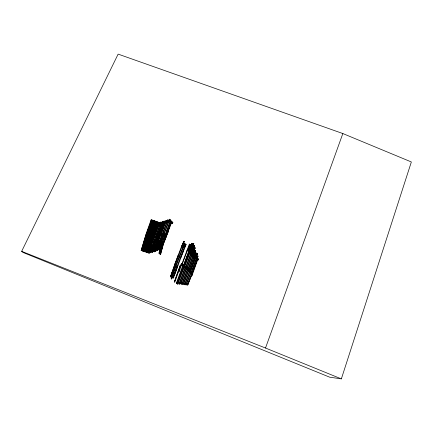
<?xml version="1.0" encoding="UTF-8"?>
<svg xmlns="http://www.w3.org/2000/svg" width="433" height="433" viewBox="0 0 433 433"><rect width="100%" height="100%" fill="white"/><g stroke="black" fill="none" stroke-linecap="round" stroke-linejoin="round"><path stroke-width="0.65" d="M147.464 252.623L149.001 246.014L157.363 222.876L157.796 223.038L149.434 246.171L147.886 252.775L147.464 252.623L148.698 246.664L157.634 221.929L159.176 222.784M147.886 252.775L149.131 246.821L158.067 222.091L159.084 222.654M159.127 223.531L150.76 246.669L149.531 252.363L149.179 253.262L148.757 253.105L150.024 247.156L158.971 222.421L160.87 223.412L160.529 224.278L158.695 223.368L160.529 224.278M148.757 253.105L150.327 246.507L150.76 246.669M149.179 253.262L150.457 247.319L159.404 222.584L160.87 223.412M150.484 252.634L152.086 246.025L152.519 246.182L150.906 252.785L150.484 252.634L151.788 246.675L160.746 221.94L162.57 222.946L162.229 223.818L160.464 222.887L162.229 223.818M150.906 252.785L152.221 246.832L161.179 222.102L162.57 222.946M152.107 252.114L153.477 246.025L162.413 221.409L164.167 222.443L163.831 223.309L162.131 222.362L153.78 245.338L152.107 252.114L152.53 252.271L152.881 251.367L154.213 245.495L162.564 222.524L163.831 223.309M152.53 252.271L153.904 246.188L162.846 221.572L164.167 222.443M153.726 251.697L155.16 245.484L163.793 221.94L165.422 222.903L165.763 222.037L164.513 221.149L156.903 241.69L154.148 251.849L153.726 251.697L155.474 244.753M154.148 251.849L157.055 241.446L164.226 222.102L165.422 222.903M159.003 253.278L161.677 243.081L164.816 235.422L165.249 235.584L162.11 243.238L159.425 253.435L159.003 253.278L161.877 242.724L162.315 242.886L159.425 253.435M158.559 241.159L155.793 251.281L155.371 251.124L157.958 241.278L165.769 220.408L167.382 221.48L167.041 222.346L165.482 221.36L160.8 234.248M155.793 251.281L158.391 241.441L161.184 234.372M160.546 252.921L162.976 243.876L167.787 231.65L168.221 231.812L163.409 244.039L160.481 254.555L160.064 254.398L162.77 244.234L171.414 221.712L172.87 222.475L172.534 223.341L171.749 222.99L172.172 223.147M168.735 221.766L167.246 220.754L168.735 221.766L169.07 220.9L167.966 219.959L160.15 240.845L157.509 250.68L157.087 250.523L159.523 241.013L162.424 233.852M160.481 254.555L163.209 244.396L171.847 221.875M157.087 250.523L159.717 240.683M157.509 250.68L159.956 241.176L162.857 234.009M148.952 243.449L146.587 252.39L146.165 252.233L148.238 243.871L156.308 221.512L157.791 222.248M146.165 252.233L148.519 243.286L156.037 222.459L157.98 223.406L156.037 222.459M146.587 252.39L148.671 244.028L156.741 221.669M158.808 249.906L161.087 240.743L164.096 233.474L164.529 233.636L161.525 240.905L159.23 250.063L158.808 249.906L159.939 245.863L160.367 246.02M160.086 245.294L161.314 240.342L169.308 219.168L170.764 220.294L170.429 221.16L169.011 220.126M170.764 220.294L169.741 219.331L161.753 240.504L159.23 250.063M155.171 222.14L148.492 240.661L145.315 251.952L144.893 251.795L147.799 241.029L155.009 221.03L156.659 221.923M145.45 250.182L148.064 240.504L154.738 221.983L156.73 222.946L157.071 222.075M145.315 251.952L148.227 241.186L155.442 221.193L156.529 221.783M148.037 237.874L144.043 251.519L143.621 251.362L147.355 238.199L153.71 220.554L155.415 221.463M143.621 251.362L147.604 237.712L153.444 221.501L155.49 222.486L155.831 221.62L154.143 220.711L147.788 238.356L144.043 251.519M142.425 250.956L146.987 235.4L152.492 220.105L154.662 221.187L152.925 220.262L147.42 235.563L142.847 251.113L142.425 250.956L147.231 234.957L152.232 221.057L154.321 222.053L152.232 221.057M142.847 251.113L147.664 235.114L152.665 221.214M152.665 221.442L153.082 221.593L150.938 220.576L151.371 220.738L147.204 232.326L142.008 249.581L141.575 250.675L141.158 250.518L146.543 232.581L151.198 219.623L153.423 220.733M141.158 250.518L146.771 232.164M141.575 250.675L146.971 232.743L151.631 219.785M158.126 240.997L155.371 251.124M178.456 254.388L170.44 276.92L174.894 263.897L182.001 245.273M341.356 378.886L411.35 161.958L342.844 133.548L118.139 54.114L21.65 251.356L23.106 252.488L329.675 377.181L341.356 378.886L265.51 348.029L21.65 251.356M178.899 254.55L170.867 277.077L175.338 264.06L174.894 263.897M172.237 275.637L171.159 278.912L172.556 274.803L172.989 274.96L171.587 279.069L176.09 266.116L175.646 265.954L172.237 275.637L172.67 275.794M189.281 244.412L189.383 244.115L190.239 244.434L190.082 244.894M189.708 244.569L189.811 244.272L181.93 264.942L181.487 264.774M172.984 277.991L180.274 257.646M189.963 245.159L188.788 248.569L188.366 248.412L189.535 244.997L189.963 245.159L190.239 244.434M189.925 246.723L190.341 245.527L189.914 245.365L188.063 250.545L188.485 250.696L189.925 246.723L189.502 246.566M177.411 265.375L173.341 277.044L173.768 277.201L173.416 278.132L177.849 265.537M174.32 282.121L180.236 265.44L180.68 265.602M174.688 281.147L180.236 265.44M174.748 282.278L179.554 268.785M179.186 269.791L178.596 271.431L179.035 271.588L179.928 269.072M188.063 250.545L188.864 248.358M188.485 250.696L190.341 245.527M197.773 260.33L198.471 258.988L197.773 260.33L197.351 260.173L198.043 258.831L197.61 258.669L191.77 274.879L187.711 285.028L187.278 284.892L187.624 283.951L188.057 284.086L191.651 275.101M179.489 268.909L181.535 263.291L181.979 263.453M180.648 265.738L181.535 263.291M176.355 283.198L176.724 282.219L177.151 282.376L176.783 283.355L176.355 283.198L183.083 264.574L183.532 264.742M191.483 243.752L191.64 243.319L192.49 243.671M191.608 275.28L192.052 275.442L198.043 258.831M265.51 348.029L342.844 133.548M179.035 271.588L189.383 244.115M181.93 264.942L182.158 264.303L181.714 264.141M176.783 283.355L191.64 243.319M189.118 251.622L192.068 243.476L191.808 244.169L192.241 244.326L189.54 251.773L189.118 251.622L189.259 251.254L189.676 251.411M189.54 251.773L192.501 243.638L192.241 244.326M190.693 273.629L191.137 273.797L197.6 255.968L198.033 256.125L196.836 258.891L196.409 258.755M191.326 274.717L191.608 273.937L192.046 274.105L191.889 274.506L197.259 259.6L198.152 259.881M161.228 234.41L166.202 220.565L167.382 221.48M162.44 233.966L167.533 219.802L168.654 220.743M183.083 265.938L183.532 266.1L192.068 243.476M177.232 284.465L184.101 265.629L184.55 265.792L177.887 283.994M190.314 270.782L196.75 253.153L184.913 284.817L185.264 283.859L184.842 283.702L184.485 284.66L189.816 270.787L190.26 270.95M189.811 272.162L190.255 272.325L197.177 253.31L196.652 253.392M190.417 273.039L190.699 272.27L191.142 272.433M197.324 254.258L196.896 254.101L195.402 257.738L195.824 257.889L197.61 253.473L196.479 256.222M193.827 243.709L193.567 244.407L193.14 244.244L189.8 253.337L190.222 253.494L193.827 243.709L192.972 243.389L192.782 243.903L193.21 244.06L193.399 243.552L184.523 267.221L184.079 267.053M188.447 271.632L188.891 271.794L195.851 252.796L195.418 252.639L183.603 284.302L183.96 283.344L183.532 283.187L183.175 284.145L188.458 270.252L188.896 270.419M189.54 271.551L189.816 270.787M184.523 267.221L184.712 266.701L183.825 266.371L184.101 265.629M185.854 266.604L185.411 266.436L178.91 284.08L179.278 283.095L179.706 283.252L179.338 284.237L185.67 267.107L185.221 266.945M190.222 253.494L193.567 244.407M187.386 270.609L187.835 270.777L195.272 250.583L195.148 250.902L194.715 250.745L194.839 250.426L182.141 284.513L182.499 283.545L182.071 283.388L181.714 284.357L187.402 269.218L187.846 269.386L187.668 269.851M188.176 271.015L188.458 270.252M187.711 285.028L188.057 284.086M170.326 220.576L166.624 230.583L167.051 230.746L170.759 220.738L170.326 220.576L171.013 220.992M167.787 231.65L171.116 222.649M193.632 245.787L193.8 245.332L185.573 267.35M187.121 269.976L187.402 269.218M194.531 257.391L196.284 252.959L195.997 253.743L195.564 253.586L194.108 257.234L194.531 257.391L194.855 256.509M195.824 257.889L196.252 256.769M196.831 258.907L198.033 256.125M185.389 267.854L185.833 268.022L186.022 267.518M194.06 245.944L194.228 245.489L185.833 268.022M180.415 283.804L186.515 267.405L187.224 268.222M194.661 245.652L191.332 254.588L190.915 254.436L193.962 246.198L194.395 246.361M186.499 268.812L186.942 268.974L194.855 247.627L194.704 248.022L194.276 247.86L194.422 247.465L180.842 283.961L181.205 282.987L180.778 282.83M192.479 255.237L195.283 247.784L195.012 248.515L194.585 248.353L192.057 255.08L192.479 255.237L192.815 254.333M193.427 256.682L195.7 250.745L195.424 251.497L194.991 251.335L193.004 256.525L193.427 256.682L193.751 255.789M175.446 266.441L179.213 256.428M175.89 266.604L179.652 256.59M174.521 281.558L174.883 280.584M184.269 266.539L192.972 243.389M185.129 267.188L185.411 266.436M186.942 268.974L187.126 268.487M183.554 242.188L183.895 241.284L184.317 241.441L183.17 243.774L182.742 243.611L183.554 242.188L183.976 242.345M183.478 245.598L184.615 243.216L185.037 243.368L183.911 245.755L183.478 245.598L182.472 248.033L182.91 248.19L185.037 243.368M184.907 247.102L186.093 244.429L185.676 244.277L184.474 246.94M183.532 266.1L191.776 244.272L191.348 244.109M185.367 244.905L185.01 245.847L185.432 246.004M187.835 270.777L188.009 270.306M183.083 264.574L182.823 265.261L183.716 265.591M156.47 241.527L164.08 220.987L165.346 221.885M188.891 271.794L189.064 271.345M170.759 220.738L171.825 221.382L171.49 222.253L170.028 221.512L171.073 222.097M160.064 254.398L160.405 253.505L160.827 253.662M183.181 247.443L179.538 256.931L179.1 256.769L184.615 243.216M183.928 249.511L174.716 274.381L174.282 274.219M180.604 258.138L186.093 244.429L185.676 244.272M182.434 245.435L178.786 254.891L178.347 254.728M180.166 257.976L183.495 249.348M190.255 272.325L190.428 271.875M190.699 272.27L185.784 284.887L186.136 283.94L186.563 284.097L186.212 285.044L190.861 273.207L197.102 255.952L197.6 255.968M144.893 251.795L145.277 250.826M191.137 273.797L191.305 273.369M183.224 250.09L185.676 244.277M187.278 284.892L191.608 273.937M192.052 275.442L192.209 275.042M196.739 257.862L197.156 258.025M196.414 258.739L197.296 256.801L197.729 256.958M184.317 241.441L182.163 246.188L181.73 246.025L183.895 241.284M197.351 260.173L197.719 259.724M181.303 263.924L181.746 264.087M183.911 266.149L184.361 266.311M187.224 269.689L188.111 270.019M188.285 270.706L188.728 270.869M189.643 271.237L190.531 271.561M182.629 269.672L183.072 269.835M171.825 272.785L172.258 272.947M171.506 273.618L171.939 273.775M170.786 276.005L171.214 276.162M171.506 277.991L171.933 278.148M172.87 222.475L171.414 221.712M170.689 221.88L171.111 222.037M155.074 222.329L155.49 222.486M156.318 222.789L156.73 222.946M167.712 231.725L168.145 231.888M164.085 233.658L164.518 233.82M192.523 244.596L193.378 244.916M191.446 245.175L191.873 245.338M193.367 246.496L194.228 246.815M165.904 236.564L166.337 236.727M189.394 245.403L189.822 245.56M165.866 236.797L166.299 236.959M189.281 245.727L189.708 245.884M184.274 244.12L184.696 244.272M157.693 234.61L158.126 234.773M188.49 246.48L188.918 246.642M194.006 248.585L194.439 248.748M156.145 234.816L156.578 234.978M188.766 247.238L189.616 247.552M153.049 234.805L153.482 234.962M154.381 235.298L154.814 235.46M194.439 251.497L195.299 251.817M188.409 249.625L188.831 249.776M189.459 250.707L189.881 250.864M161.314 240.342L161.753 240.504M161.087 240.743L161.525 240.905M186.883 250.68L187.316 250.837M195.039 253.662L195.9 253.982M196.365 254.176L196.799 254.333M190.157 252.385L190.58 252.542M161.677 243.081L162.11 243.238M162.976 243.876L163.409 244.039M162.77 244.234L163.209 244.396M196.799 256.785L197.231 256.942M153.672 241.652L154.105 241.809M158.662 244.039L159.09 244.201M150.581 241.641L151.014 241.798M151.907 242.134L152.34 242.296M159.609 246.686L160.037 246.842M153.477 246.025L153.904 246.188M160.037 249.446L160.464 249.603M151.788 246.675L152.221 246.832M149.001 246.014L149.434 246.171M161.108 250.577L161.536 250.734M159.707 250.269L160.134 250.426M157.439 249.63L157.856 249.781M148.698 246.664L149.131 246.821M160.778 251.4L161.206 251.562M159.349 252.385L159.772 252.542M154.078 250.799L154.5 250.951M152.459 251.216L152.881 251.367M150.836 251.73L151.258 251.887M147.815 251.719L148.238 251.876M141.591 249.43L142.008 249.581M142.841 249.901L143.263 250.058M144.021 250.35L144.438 250.507M146.533 251.302L146.955 251.459M149.114 252.206L149.531 252.363M171.408 221.231L171.825 221.382M172.08 222.102L172.502 222.259M153.444 221.501L154.532 222.053M157.363 222.876L159.252 223.807L157.796 223.038M171.549 222.811L172.534 223.341M156.308 221.512L157.904 222.383M165.915 221.517L167.041 222.346M169.444 220.283L170.429 221.16M166.7 230.513L164.778 235.655L165.211 235.817L167.133 230.675L166.7 230.513"/></g></svg>
